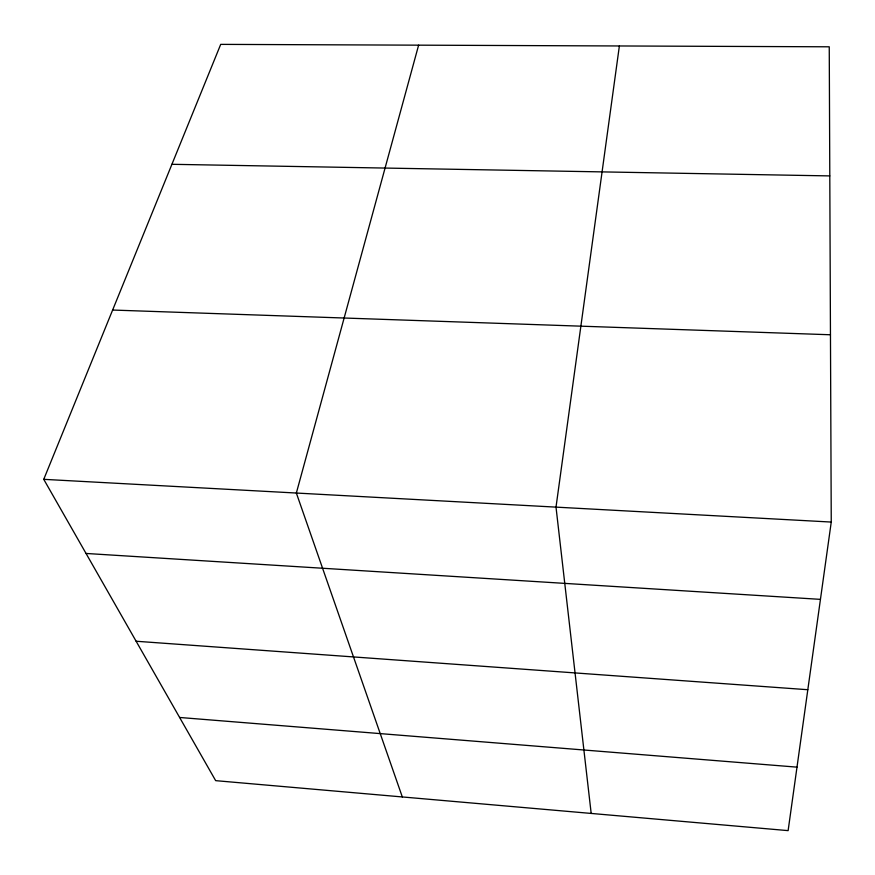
<?xml version="1.0" encoding="UTF-8"?>
<svg xmlns="http://www.w3.org/2000/svg" width="875" height="875" viewBox="0 0 875 875"><rect width="100%" height="100%" fill="white"/><g stroke="black" fill="none" stroke-linecap="round" stroke-linejoin="round"><path stroke-width="1.31" d="M619.38 45.959L556.008 507.128L591.183 813.433M831.25 522.058L788.123 830.627L215.666 780.653L43.75 479.336L220.708 44.373L829.248 46.802L831.25 522.058L43.75 479.336M418.622 45.161L296.352 493.041L402.314 796.95M171.916 164.303L829.795 175.908M112.623 310.045L830.462 334.764M86.045 553.459L820.444 599.364M136.128 641.244L807.811 689.719M179.616 717.467L796.994 767.145"/></g></svg>
